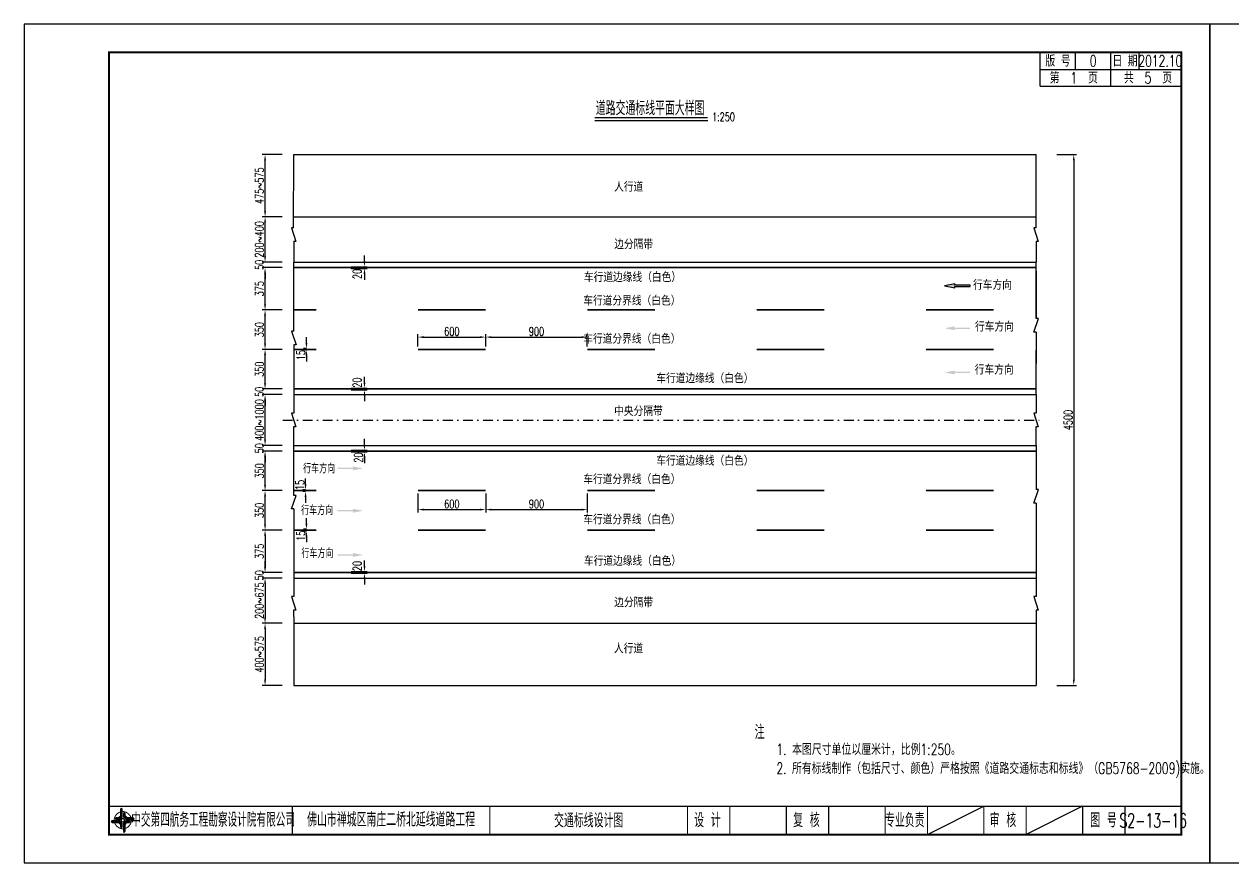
# Model space of a CAD drawing. Extents: x 2515 to 4615, y -2405 to -2108.
# Drawn here: x 2514.6 to 2943.1, y -2405.2 to -2108.2 of the extents above; entities that cross this region are included whole.
import ezdxf
from ezdxf.enums import TextEntityAlignment as Align

# ---------------------------------------------------------------- set-up
doc = ezdxf.new("R2010")
doc.units = 0
doc.header["$LTSCALE"] = 7
doc.header["$PDMODE"] = 32
doc.linetypes.add('DASHDOT', pattern=[1, 0.5, -0.25, 0, -0.25])
doc.linetypes.add('M-4x6', pattern=[10, 4, -6])
doc.layers.get('0').update_dxf_attribs({"linetype": 'CONTINUOUS'})
doc.layers.get('Defpoints').update_dxf_attribs({"linetype": 'CONTINUOUS'})
for name, color, linetype in [('中央分隔带', 3, 'CONTINUOUS'), ('图框', 7, 'CONTINUOUS'), ('文字', 7, 'CONTINUOUS'), ('文字字符', 7, 'CONTINUOUS'), ('标注', 4, 'CONTINUOUS'), ('标线', 7, 'CONTINUOUS'), ('路基边线', 1, 'CONTINUOUS')]:
    doc.layers.add(name, color=color, linetype=linetype)
doc.styles.get("Standard").update_dxf_attribs({"font": 'simplex1.shx', "width": 0.7, "bigfont": 'hztxt.shx'})
doc.dimstyles.new('副本 比例：1：400', dxfattribs={"dimtxt": 3, "dimasz": 2, "dimexe": 1, "dimexo": 1, "dimgap": 0.5, "dimtad": 1, "dimlfac": 25, "dimrnd": 0.0095, "dimdsep": 46, "dimtxsty": 'Standard', "dimcen": 0.09, "dimclrd": 256, "dimclre": 256, "dimclrt": 256, "dimadec": 0, "dimazin": 0, "dimtfac": 1, "dimtix": 1, "dimtofl": 0, "dimtmove": 2, "dimatfit": 3, "dimfxl": 0, "dimtolj": 1, "dimtzin": 0, "dimarcsym": 0})

# ---------------------------------------------------------------- blocks, each defined once
blk = doc.blocks.new('series')
at = {"width": 0.75}
for tag, height, p in [('页码', 4, (-35, -19)), ('图名', 5, (-220, -282)), ('图号', 5, (-20, -282))]:
    blk.add_attdef(tag, text='', height=height, dxfattribs=at).set_placement(p, align=Align.MIDDLE_CENTER)
blk = doc.blocks.new('tb')
at = {"lineweight": -3}
h = blk.add_hatch(color=256, dxfattribs=at)
h.paths.add_polyline_path([(-1.23, -0.13), (-3.78, -0.14), (-4.14, -0.41), (-1.4, -0.44), (-0.56, -1.24), (-0.54, -2.62), (-0.27, -2.2), (-0.26, -1.06)])
h.paths.add_polyline_path([(0.13, -1.08), (0.14, -3.86), (0.41, -4.26), (0.44, -1.24), (1.25, -0.43), (2.66, -0.43), (2.26, -0.16), (1.07, -0.15)])
h.paths.add_polyline_path([(1.08, 0.3), (3.62, 0.3), (4.02, 0.56), (1.25, 0.57), (0.43, 1.39), (0.43, 2.8), (0.16, 2.41), (0.15, 1.24)])
h.paths.add_polyline_path([(-0.28, 1.21), (-0.28, 3.99), (-0.56, 4.39), (-0.57, 1.41), (-1.38, 0.6), (-2.74, 0.56), (-2.33, 0.3), (-1.2, 0.29)])
for p, q in [((-0.56, 4.39), (-0.57, 1.41)), ((-1.38, 0.6), (-2.74, 0.56)), ((-0.57, 1.41), (-1.38, 0.6)), ((0.43, 2.8), (0.43, 1.39)), ((0.43, 1.39), (1.25, 0.57)), ((1.25, 0.57), (4.02, 0.56)), ((-4.14, -0.41), (-1.4, -0.44)), ((-1.4, -0.44), (-0.56, -1.24)), ((-0.56, -1.24), (-0.54, -2.62)), ((0.41, -4.26), (0.44, -1.24)), ((0.44, -1.24), (1.25, -0.43)), ((1.25, -0.43), (2.66, -0.43))]:
    blk.add_line(p, q, dxfattribs=at)
at = {"lineweight": -3, "flags": 128}
for points in [[(-0.9, 3.99), (-0.9, 1.58), (-1.53, 0.91), (-2.34, 0.91), (-2.74, 0.56), (-2.33, 0.3), (-1.2, 0.29), (-0.28, 1.21), (-0.28, 3.99), (-0.56, 4.39)], [(-0.04, 0.77), (0.68, 0.04), (-0.04, -0.69), (-0.77, 0.05)], [(3.62, 0.92), (1.43, 0.92), (0.77, 1.54), (0.77, 2.38), (0.43, 2.8), (0.16, 2.41), (0.15, 1.24), (1.08, 0.3), (3.62, 0.3), (4.02, 0.56)], [(-3.73, -0.76), (-1.54, -0.76), (-0.89, -1.39), (-0.89, -2.21), (-0.54, -2.62), (-0.27, -2.2), (-0.26, -1.06), (-1.23, -0.13), (-3.78, -0.14), (-4.14, -0.41)], [(0.75, -3.85), (0.75, -1.43), (1.4, -0.78), (2.26, -0.78), (2.66, -0.43), (2.26, -0.16), (1.07, -0.15), (0.13, -1.08), (0.14, -3.86), (0.41, -4.26)]]:
    blk.add_lwpolyline(points, close=True, dxfattribs=at)
at = {"lineweight": -3, "const_width": 0.35, "flags": 128}
for points in [[(-0.9, 3.02, 0.324167), (-3.16, -0.14)], [(2.88, 0.92, 0.324403), (-0.24, 3.15)], [(0.75, -2.86, 0.325418), (3.02, 0.26)], [(-2.98, -0.76, 0.322976), (0.14, -2.98)]]:
    blk.add_lwpolyline(points, format="xyb", dxfattribs=at)
blk = doc.blocks.new('*D12')
at = {"layer": 'Defpoints', "color": 0}
for p in [(2629.41, -2302.07), (2629.41, -2302.67), (2635.16, -2302.67)]:
    blk.add_point(p, dxfattribs=at)
at = {"layer": '标注', "lineweight": -2}
for p, q in [((2635.16, -2300.07), (2635.16, -2298.07)), ((2630.41, -2302.07), (2636.16, -2302.07)), ((2630.41, -2302.67), (2636.16, -2302.67)), ((2635.16, -2304.67), (2635.16, -2306.67))]:
    blk.add_line(p, q, dxfattribs=at)
at = {"layer": '标注'}
for points in [[(2634.82, -2300.07), (2635.49, -2300.07), (2635.16, -2302.07)], [(2634.82, -2304.67), (2635.49, -2304.67), (2635.16, -2302.67)]]:
    blk.add_solid(points, dxfattribs=at)
at = {"layer": '标注', "insert": (2632.54, -2300.09), "char_height": 3, "attachment_point": 5, "rotation": 90}
blk.add_mtext('\\A1;20', dxfattribs=at)
blk = doc.blocks.new('*D13')
at = {"layer": 'Defpoints', "color": 0}
for p in [(2614.26, -2273.08), (2614.26, -2273.08), (2614.26, -2273.68)]:
    blk.add_point(p, dxfattribs=at)
at = {"layer": '标注', "lineweight": -2}
for p, q in [((2614.26, -2271.08), (2614.26, -2269.08)), ((2614.26, -2273.08), (2613.26, -2273.08)), ((2614.26, -2273.68), (2613.26, -2273.68)), ((2614.26, -2275.68), (2614.26, -2277.68))]:
    blk.add_line(p, q, dxfattribs=at)
at = {"layer": '标注'}
for points in [[(2613.93, -2271.08), (2614.6, -2271.08), (2614.26, -2273.08)], [(2613.93, -2275.68), (2614.6, -2275.68), (2614.26, -2273.68)]]:
    blk.add_solid(points, dxfattribs=at)
at = {"layer": '标注', "insert": (2612.26, -2271.37), "char_height": 3, "attachment_point": 5, "rotation": 90}
blk.add_mtext('\\A1;15', dxfattribs=at)
blk = doc.blocks.new('*D14')
at = {"layer": 'Defpoints', "color": 0}
for p in [(2629.41, -2194.08), (2635.16, -2194.08), (2629.41, -2194.68)]:
    blk.add_point(p, dxfattribs=at)
at = {"layer": '标注', "lineweight": -2}
for p, q in [((2630.41, -2194.08), (2636.16, -2194.08)), ((2635.16, -2192.08), (2635.16, -2190.08)), ((2630.41, -2194.68), (2636.16, -2194.68)), ((2635.16, -2196.68), (2635.16, -2198.68))]:
    blk.add_line(p, q, dxfattribs=at)
at = {"layer": '标注'}
for points in [[(2634.82, -2192.08), (2635.49, -2192.08), (2635.16, -2194.08)], [(2634.82, -2196.68), (2635.49, -2196.68), (2635.16, -2194.68)]]:
    blk.add_solid(points, dxfattribs=at)
at = {"layer": '标注', "insert": (2632.54, -2196.66), "char_height": 3, "attachment_point": 5, "rotation": 90}
blk.add_mtext('\\A1;20', dxfattribs=at)
blk = doc.blocks.new('*D15')
at = {"layer": 'Defpoints', "color": 0}
for p in [(2614.6, -2223.08), (2614.6, -2223.68), (2614.6, -2223.68)]:
    blk.add_point(p, dxfattribs=at)
at = {"layer": '标注', "lineweight": -2}
for p, q in [((2614.6, -2221.08), (2614.6, -2219.08)), ((2614.6, -2223.08), (2613.6, -2223.08)), ((2614.6, -2223.68), (2613.6, -2223.68)), ((2614.6, -2225.68), (2614.6, -2227.68))]:
    blk.add_line(p, q, dxfattribs=at)
at = {"layer": '标注'}
for points in [[(2614.26, -2221.08), (2614.93, -2221.08), (2614.6, -2223.08)], [(2614.26, -2225.68), (2614.93, -2225.68), (2614.6, -2223.68)]]:
    blk.add_solid(points, dxfattribs=at)
at = {"layer": '标注', "insert": (2612.6, -2225.39), "char_height": 3, "attachment_point": 5, "rotation": 90}
blk.add_mtext('\\A1;15', dxfattribs=at)
blk = doc.blocks.new('*D16')
at = {"layer": 'Defpoints', "color": 0}
for p in [(2610.11, -2304.34), (2599.93, -2320.34), (2610.11, -2320.34)]:
    blk.add_point(p, dxfattribs=at)
at = {"layer": '标注', "lineweight": -2}
for p, q in [((2605.93, -2304.34), (2598.93, -2304.34)), ((2599.93, -2306.34), (2599.93, -2318.34)), ((2605.93, -2320.34), (2598.93, -2320.34))]:
    blk.add_line(p, q, dxfattribs=at)
at = {"layer": '标注'}
for points in [[(2599.59, -2306.34), (2600.26, -2306.34), (2599.93, -2304.34)], [(2599.59, -2318.34), (2600.26, -2318.34), (2599.93, -2320.34)]]:
    blk.add_solid(points, dxfattribs=at)
at = {"layer": '标注', "insert": (2597.93, -2312.34), "char_height": 3, "attachment_point": 5, "rotation": 90}
blk.add_mtext('\\A1;200~675', dxfattribs=at)
blk = doc.blocks.new('*D17')
at = {"layer": 'Defpoints', "color": 0}
for p in [(2610.11, -2320.34), (2599.93, -2342.38), (2610.11, -2342.38)]:
    blk.add_point(p, dxfattribs=at)
at = {"layer": '标注', "lineweight": -2}
for p, q in [((2605.93, -2320.34), (2598.93, -2320.34)), ((2599.93, -2322.34), (2599.93, -2340.38)), ((2605.93, -2342.38), (2598.93, -2342.38))]:
    blk.add_line(p, q, dxfattribs=at)
at = {"layer": '标注'}
for points in [[(2599.59, -2322.34), (2600.26, -2322.34), (2599.93, -2320.34)], [(2599.59, -2340.38), (2600.26, -2340.38), (2599.93, -2342.38)]]:
    blk.add_solid(points, dxfattribs=at)
at = {"layer": '标注', "insert": (2597.93, -2331.36), "char_height": 3, "attachment_point": 5, "rotation": 90}
blk.add_mtext('\\A1;400~575', dxfattribs=at)
blk = doc.blocks.new('*D18')
at = {"layer": 'Defpoints', "color": 0}
for p in [(2610.11, -2287.38), (2599.93, -2302.38), (2610.11, -2302.38)]:
    blk.add_point(p, dxfattribs=at)
at = {"layer": '标注', "lineweight": -2}
for p, q in [((2605.93, -2287.38), (2598.93, -2287.38)), ((2599.93, -2289.38), (2599.93, -2300.38)), ((2605.93, -2302.38), (2598.93, -2302.38))]:
    blk.add_line(p, q, dxfattribs=at)
at = {"layer": '标注'}
for points in [[(2599.59, -2289.38), (2600.26, -2289.38), (2599.93, -2287.38)], [(2599.59, -2300.38), (2600.26, -2300.38), (2599.93, -2302.38)]]:
    blk.add_solid(points, dxfattribs=at)
at = {"layer": '标注', "insert": (2597.93, -2294.88), "char_height": 3, "attachment_point": 5, "rotation": 90}
blk.add_mtext('\\A1;375', dxfattribs=at)
blk = doc.blocks.new('*D19')
at = {"layer": 'Defpoints', "color": 0}
for p in [(2599.93, -2304.34), (2610.11, -2302.38), (2610.11, -2304.34)]:
    blk.add_point(p, dxfattribs=at)
at = {"layer": '标注', "lineweight": -2}
for p, q in [((2599.93, -2300.38), (2599.93, -2298.38)), ((2605.93, -2302.38), (2598.93, -2302.38)), ((2605.93, -2304.34), (2598.93, -2304.34)), ((2599.93, -2306.34), (2599.93, -2308.34))]:
    blk.add_line(p, q, dxfattribs=at)
at = {"layer": '标注'}
for points in [[(2599.59, -2300.38), (2600.26, -2300.38), (2599.93, -2302.38)], [(2599.59, -2306.34), (2600.26, -2306.34), (2599.93, -2304.34)]]:
    blk.add_solid(points, dxfattribs=at)
at = {"layer": '标注', "insert": (2597.93, -2303.36), "char_height": 3, "attachment_point": 5, "rotation": 90}
blk.add_mtext('\\A1;50', dxfattribs=at)
blk = doc.blocks.new('*D20')
at = {"layer": 'Defpoints', "color": 0}
for p in [(2599.93, -2273.38), (2610.09, -2273.38), (2610.09, -2287.38)]:
    blk.add_point(p, dxfattribs=at)
at = {"layer": '标注', "lineweight": -2}
for p, q in [((2605.93, -2273.38), (2598.93, -2273.38)), ((2599.93, -2285.38), (2599.93, -2275.38)), ((2605.93, -2287.38), (2598.93, -2287.38))]:
    blk.add_line(p, q, dxfattribs=at)
at = {"layer": '标注'}
for points in [[(2599.59, -2275.38), (2600.26, -2275.38), (2599.93, -2273.38)], [(2599.59, -2285.38), (2600.26, -2285.38), (2599.93, -2287.38)]]:
    blk.add_solid(points, dxfattribs=at)
at = {"layer": '标注', "insert": (2597.93, -2280.38), "char_height": 3, "attachment_point": 5, "rotation": 90}
blk.add_mtext('\\A1;350', dxfattribs=at)
blk = doc.blocks.new('*D21')
at = {"layer": 'Defpoints', "color": 0}
for p in [(2599.93, -2259.38), (2610.09, -2259.38), (2610.09, -2273.38)]:
    blk.add_point(p, dxfattribs=at)
at = {"layer": '标注', "lineweight": -2}
for p, q in [((2605.93, -2259.38), (2598.93, -2259.38)), ((2599.93, -2271.38), (2599.93, -2261.38)), ((2605.93, -2273.38), (2598.93, -2273.38))]:
    blk.add_line(p, q, dxfattribs=at)
at = {"layer": '标注'}
for points in [[(2599.59, -2261.38), (2600.26, -2261.38), (2599.93, -2259.38)], [(2599.59, -2271.38), (2600.26, -2271.38), (2599.93, -2273.38)]]:
    blk.add_solid(points, dxfattribs=at)
at = {"layer": '标注', "insert": (2597.93, -2266.38), "char_height": 3, "attachment_point": 5, "rotation": 90}
blk.add_mtext('\\A1;350', dxfattribs=at)
blk = doc.blocks.new('*D22')
at = {"layer": 'Defpoints', "color": 0}
for p in [(2599.93, -2257.38), (2610.11, -2257.38), (2610.11, -2259.38)]:
    blk.add_point(p, dxfattribs=at)
at = {"layer": '标注', "lineweight": -2}
for p, q in [((2599.93, -2255.38), (2599.93, -2253.38)), ((2605.93, -2257.38), (2598.93, -2257.38)), ((2605.93, -2259.38), (2598.93, -2259.38)), ((2599.93, -2261.38), (2599.93, -2263.38))]:
    blk.add_line(p, q, dxfattribs=at)
at = {"layer": '标注'}
for points in [[(2599.59, -2255.38), (2600.26, -2255.38), (2599.93, -2257.38)], [(2599.59, -2261.38), (2600.26, -2261.38), (2599.93, -2259.38)]]:
    blk.add_solid(points, dxfattribs=at)
at = {"layer": '标注', "insert": (2597.93, -2258.38), "char_height": 3, "attachment_point": 5, "rotation": 90}
blk.add_mtext('\\A1;50', dxfattribs=at)
blk = doc.blocks.new('*D23')
at = {"layer": 'Defpoints', "color": 0}
for p in [(2599.93, -2239.38), (2610.11, -2239.38), (2610.04, -2257.38)]:
    blk.add_point(p, dxfattribs=at)
at = {"layer": '标注', "lineweight": -2}
for p, q in [((2605.93, -2239.38), (2598.93, -2239.38)), ((2599.93, -2255.38), (2599.93, -2241.38)), ((2605.93, -2257.38), (2598.93, -2257.38))]:
    blk.add_line(p, q, dxfattribs=at)
at = {"layer": '标注'}
for points in [[(2599.59, -2241.38), (2600.26, -2241.38), (2599.93, -2239.38)], [(2599.59, -2255.38), (2600.26, -2255.38), (2599.93, -2257.38)]]:
    blk.add_solid(points, dxfattribs=at)
at = {"layer": '标注', "insert": (2597.93, -2248.38), "char_height": 3, "attachment_point": 5, "rotation": 90}
blk.add_mtext('\\A1;400~1000', dxfattribs=at)
blk = doc.blocks.new('*D24')
at = {"layer": 'Defpoints', "color": 0}
for p in [(2599.93, -2237.38), (2610.09, -2237.38), (2610.09, -2239.38)]:
    blk.add_point(p, dxfattribs=at)
at = {"layer": '标注', "lineweight": -2}
for p, q in [((2599.93, -2235.38), (2599.93, -2233.38)), ((2605.93, -2237.38), (2598.93, -2237.38)), ((2605.93, -2239.38), (2598.93, -2239.38)), ((2599.93, -2241.38), (2599.93, -2243.38))]:
    blk.add_line(p, q, dxfattribs=at)
at = {"layer": '标注'}
for points in [[(2599.59, -2235.38), (2600.26, -2235.38), (2599.93, -2237.38)], [(2599.59, -2241.38), (2600.26, -2241.38), (2599.93, -2239.38)]]:
    blk.add_solid(points, dxfattribs=at)
at = {"layer": '标注', "insert": (2597.93, -2238.38), "char_height": 3, "attachment_point": 5, "rotation": 90}
blk.add_mtext('\\A1;50', dxfattribs=at)
blk = doc.blocks.new('*D25')
at = {"layer": 'Defpoints', "color": 0}
for p in [(2599.93, -2223.38), (2610.09, -2223.38), (2610.09, -2237.38)]:
    blk.add_point(p, dxfattribs=at)
at = {"layer": '标注', "lineweight": -2}
for p, q in [((2605.93, -2223.38), (2598.93, -2223.38)), ((2599.93, -2235.38), (2599.93, -2225.38)), ((2605.93, -2237.38), (2598.93, -2237.38))]:
    blk.add_line(p, q, dxfattribs=at)
at = {"layer": '标注'}
for points in [[(2599.59, -2225.38), (2600.26, -2225.38), (2599.93, -2223.38)], [(2599.59, -2235.38), (2600.26, -2235.38), (2599.93, -2237.38)]]:
    blk.add_solid(points, dxfattribs=at)
at = {"layer": '标注', "insert": (2597.93, -2230.38), "char_height": 3, "attachment_point": 5, "rotation": 90}
blk.add_mtext('\\A1;350', dxfattribs=at)
blk = doc.blocks.new('*D26')
at = {"layer": 'Defpoints', "color": 0}
for p in [(2599.93, -2209.38), (2610.09, -2209.38), (2610.09, -2223.38)]:
    blk.add_point(p, dxfattribs=at)
at = {"layer": '标注', "lineweight": -2}
for p, q in [((2605.93, -2209.38), (2598.93, -2209.38)), ((2599.93, -2221.38), (2599.93, -2211.38)), ((2605.93, -2223.38), (2598.93, -2223.38))]:
    blk.add_line(p, q, dxfattribs=at)
at = {"layer": '标注'}
for points in [[(2599.59, -2211.38), (2600.26, -2211.38), (2599.93, -2209.38)], [(2599.59, -2221.38), (2600.26, -2221.38), (2599.93, -2223.38)]]:
    blk.add_solid(points, dxfattribs=at)
at = {"layer": '标注', "insert": (2597.93, -2216.38), "char_height": 3, "attachment_point": 5, "rotation": 90}
blk.add_mtext('\\A1;350', dxfattribs=at)
blk = doc.blocks.new('*D27')
at = {"layer": 'Defpoints', "color": 0}
for p in [(2599.93, -2194.38), (2610.09, -2194.38), (2610.09, -2209.38)]:
    blk.add_point(p, dxfattribs=at)
at = {"layer": '标注', "lineweight": -2}
for p, q in [((2605.93, -2194.38), (2598.93, -2194.38)), ((2599.93, -2207.38), (2599.93, -2196.38)), ((2605.93, -2209.38), (2598.93, -2209.38))]:
    blk.add_line(p, q, dxfattribs=at)
at = {"layer": '标注'}
for points in [[(2599.59, -2196.38), (2600.26, -2196.38), (2599.93, -2194.38)], [(2599.59, -2207.38), (2600.26, -2207.38), (2599.93, -2209.38)]]:
    blk.add_solid(points, dxfattribs=at)
at = {"layer": '标注', "insert": (2597.93, -2201.88), "char_height": 3, "attachment_point": 5, "rotation": 90}
blk.add_mtext('\\A1;375', dxfattribs=at)
blk = doc.blocks.new('*D28')
at = {"layer": 'Defpoints', "color": 0}
for p in [(2599.93, -2192.41), (2610.11, -2192.41), (2610.11, -2194.38)]:
    blk.add_point(p, dxfattribs=at)
at = {"layer": '标注', "lineweight": -2}
for p, q in [((2599.93, -2190.41), (2599.93, -2188.41)), ((2605.93, -2192.41), (2598.93, -2192.41)), ((2605.93, -2194.38), (2598.93, -2194.38)), ((2599.93, -2196.38), (2599.93, -2198.38))]:
    blk.add_line(p, q, dxfattribs=at)
at = {"layer": '标注'}
for points in [[(2599.59, -2190.41), (2600.26, -2190.41), (2599.93, -2192.41)], [(2599.59, -2196.38), (2600.26, -2196.38), (2599.93, -2194.38)]]:
    blk.add_solid(points, dxfattribs=at)
at = {"layer": '标注', "insert": (2597.93, -2193.4), "char_height": 3, "attachment_point": 5, "rotation": 90}
blk.add_mtext('\\A1;50', dxfattribs=at)
blk = doc.blocks.new('*D29')
at = {"layer": 'Defpoints', "color": 0}
for p in [(2599.93, -2176.41), (2610.11, -2176.41), (2610.11, -2192.41)]:
    blk.add_point(p, dxfattribs=at)
at = {"layer": '标注', "lineweight": -2}
for p, q in [((2605.93, -2176.41), (2598.93, -2176.41)), ((2599.93, -2190.41), (2599.93, -2178.41)), ((2605.93, -2192.41), (2598.93, -2192.41))]:
    blk.add_line(p, q, dxfattribs=at)
at = {"layer": '标注'}
for points in [[(2599.59, -2178.41), (2600.26, -2178.41), (2599.93, -2176.41)], [(2599.59, -2190.41), (2600.26, -2190.41), (2599.93, -2192.41)]]:
    blk.add_solid(points, dxfattribs=at)
at = {"layer": '标注', "insert": (2597.93, -2184.41), "char_height": 3, "attachment_point": 5, "rotation": 90}
blk.add_mtext('\\A1;200~400', dxfattribs=at)
blk = doc.blocks.new('*D30')
at = {"layer": 'Defpoints', "color": 0}
for p in [(2599.93, -2154.38), (2610.11, -2154.38), (2610.11, -2176.41)]:
    blk.add_point(p, dxfattribs=at)
at = {"layer": '标注', "lineweight": -2}
for p, q in [((2605.93, -2154.38), (2598.93, -2154.38)), ((2599.93, -2174.41), (2599.93, -2156.38)), ((2605.93, -2176.41), (2598.93, -2176.41))]:
    blk.add_line(p, q, dxfattribs=at)
at = {"layer": '标注'}
for points in [[(2599.59, -2156.38), (2600.26, -2156.38), (2599.93, -2154.38)], [(2599.59, -2174.41), (2600.26, -2174.41), (2599.93, -2176.41)]]:
    blk.add_solid(points, dxfattribs=at)
at = {"layer": '标注', "insert": (2597.93, -2165.4), "char_height": 3, "attachment_point": 5, "rotation": 90}
blk.add_mtext('\\A1;475~575', dxfattribs=at)
blk = doc.blocks.new('*D31')
at = {"layer": 'Defpoints', "color": 0}
for p in [(2873.12, -2154.38), (2873.12, -2342.38), (2886.44, -2342.38)]:
    blk.add_point(p, dxfattribs=at)
at = {"layer": '标注', "lineweight": -2}
for p, q in [((2880.44, -2154.38), (2887.44, -2154.38)), ((2886.44, -2156.38), (2886.44, -2340.38)), ((2880.44, -2342.38), (2887.44, -2342.38))]:
    blk.add_line(p, q, dxfattribs=at)
at = {"layer": '标注'}
for points in [[(2886.11, -2156.38), (2886.77, -2156.38), (2886.44, -2154.38)], [(2886.11, -2340.38), (2886.77, -2340.38), (2886.44, -2342.38)]]:
    blk.add_solid(points, dxfattribs=at)
at = {"layer": '标注', "insert": (2884.44, -2248.38), "char_height": 3, "attachment_point": 5, "rotation": 90}
blk.add_mtext('\\A1;4500', dxfattribs=at)
blk = doc.blocks.new('*D5')
at = {"layer": 'Defpoints', "color": 0}
for p in [(2678.09, -2219.01), (2654.09, -2223.38), (2678.09, -2223.38)]:
    blk.add_point(p, dxfattribs=at)
at = {"layer": '标注', "lineweight": -2}
for p, q in [((2654.09, -2222.38), (2654.09, -2218.01)), ((2656.09, -2219.01), (2676.09, -2219.01)), ((2678.09, -2222.38), (2678.09, -2218.01))]:
    blk.add_line(p, q, dxfattribs=at)
at = {"layer": '标注'}
for points in [[(2656.09, -2218.67), (2656.09, -2219.34), (2654.09, -2219.01)], [(2676.09, -2218.67), (2676.09, -2219.34), (2678.09, -2219.01)]]:
    blk.add_solid(points, dxfattribs=at)
at = {"layer": '标注', "insert": (2666.09, -2217.01), "char_height": 3, "attachment_point": 5}
blk.add_mtext('\\A1;600', dxfattribs=at)
blk = doc.blocks.new('*D6')
at = {"layer": 'Defpoints', "color": 0}
for p in [(2714.09, -2219.01), (2678.09, -2223.38), (2714.09, -2223.38)]:
    blk.add_point(p, dxfattribs=at)
at = {"layer": '标注', "lineweight": -2}
for p, q in [((2678.09, -2222.38), (2678.09, -2218.01)), ((2680.09, -2219.01), (2712.09, -2219.01)), ((2714.09, -2222.38), (2714.09, -2218.01))]:
    blk.add_line(p, q, dxfattribs=at)
at = {"layer": '标注'}
for points in [[(2680.09, -2218.67), (2680.09, -2219.34), (2678.09, -2219.01)], [(2712.09, -2218.67), (2712.09, -2219.34), (2714.09, -2219.01)]]:
    blk.add_solid(points, dxfattribs=at)
at = {"layer": '标注', "insert": (2696.09, -2217.01), "char_height": 3, "attachment_point": 5}
blk.add_mtext('\\A1;900', dxfattribs=at)
blk = doc.blocks.new('*D7')
at = {"layer": 'Defpoints', "color": 0}
for p in [(2629.41, -2237.09), (2629.41, -2237.69), (2635.16, -2237.69)]:
    blk.add_point(p, dxfattribs=at)
at = {"layer": '标注', "lineweight": -2}
for p, q in [((2635.16, -2235.09), (2635.16, -2233.09)), ((2630.41, -2237.09), (2636.16, -2237.09)), ((2630.41, -2237.69), (2636.16, -2237.69)), ((2635.16, -2239.69), (2635.16, -2241.69))]:
    blk.add_line(p, q, dxfattribs=at)
at = {"layer": '标注'}
for points in [[(2634.82, -2235.09), (2635.49, -2235.09), (2635.16, -2237.09)], [(2634.82, -2239.69), (2635.49, -2239.69), (2635.16, -2237.69)]]:
    blk.add_solid(points, dxfattribs=at)
at = {"layer": '标注', "insert": (2632.54, -2235.11), "char_height": 3, "attachment_point": 5, "rotation": 90}
blk.add_mtext('\\A1;20', dxfattribs=at)
blk = doc.blocks.new('*D8')
at = {"layer": 'Defpoints', "color": 0}
for p in [(2614.6, -2287.08), (2614.6, -2287.68), (2614.6, -2287.68)]:
    blk.add_point(p, dxfattribs=at)
at = {"layer": '标注', "lineweight": -2}
for p, q in [((2614.6, -2285.08), (2614.6, -2283.08)), ((2614.6, -2287.08), (2613.6, -2287.08)), ((2614.6, -2287.68), (2613.6, -2287.68)), ((2614.6, -2289.68), (2614.6, -2291.68))]:
    blk.add_line(p, q, dxfattribs=at)
at = {"layer": '标注'}
for points in [[(2614.26, -2285.08), (2614.93, -2285.08), (2614.6, -2287.08)], [(2614.26, -2289.68), (2614.93, -2289.68), (2614.6, -2287.68)]]:
    blk.add_solid(points, dxfattribs=at)
at = {"layer": '标注', "insert": (2612.6, -2289.39), "char_height": 3, "attachment_point": 5, "rotation": 90}
blk.add_mtext('\\A1;15', dxfattribs=at)
blk = doc.blocks.new('*D9')
at = {"layer": 'Defpoints', "color": 0}
for p in [(2629.41, -2259.05), (2629.41, -2259.65), (2635.16, -2259.65)]:
    blk.add_point(p, dxfattribs=at)
at = {"layer": '标注', "lineweight": -2}
for p, q in [((2635.16, -2257.05), (2635.16, -2255.05)), ((2630.41, -2259.05), (2636.16, -2259.05)), ((2630.41, -2259.65), (2636.16, -2259.65)), ((2635.16, -2261.65), (2635.16, -2263.65))]:
    blk.add_line(p, q, dxfattribs=at)
at = {"layer": '标注'}
for points in [[(2634.82, -2257.05), (2635.49, -2257.05), (2635.16, -2259.05)], [(2634.82, -2261.65), (2635.49, -2261.65), (2635.16, -2259.65)]]:
    blk.add_solid(points, dxfattribs=at)
at = {"layer": '标注', "insert": (2633.01, -2261.67), "char_height": 3, "attachment_point": 5, "rotation": 90}
blk.add_mtext('\\A1;20', dxfattribs=at)
blk = doc.blocks.new('*D10')
at = {"layer": 'Defpoints', "color": 0}
for p in [(2654.09, -2273.38), (2678.09, -2273.38), (2678.09, -2280.1)]:
    blk.add_point(p, dxfattribs=at)
at = {"layer": '标注', "lineweight": -2}
for p, q in [((2654.09, -2274.38), (2654.09, -2281.1)), ((2678.09, -2274.38), (2678.09, -2281.1)), ((2656.09, -2280.1), (2676.09, -2280.1))]:
    blk.add_line(p, q, dxfattribs=at)
at = {"layer": '标注'}
for points in [[(2656.09, -2279.76), (2656.09, -2280.43), (2654.09, -2280.1)], [(2676.09, -2279.76), (2676.09, -2280.43), (2678.09, -2280.1)]]:
    blk.add_solid(points, dxfattribs=at)
at = {"layer": '标注', "insert": (2666.09, -2278.1), "char_height": 3, "attachment_point": 5}
blk.add_mtext('\\A1;600', dxfattribs=at)
blk = doc.blocks.new('*D11')
at = {"layer": 'Defpoints', "color": 0}
for p in [(2678.09, -2273.38), (2714.09, -2273.38), (2714.09, -2280.1)]:
    blk.add_point(p, dxfattribs=at)
at = {"layer": '标注', "lineweight": -2}
for p, q in [((2678.09, -2274.38), (2678.09, -2281.1)), ((2714.09, -2274.38), (2714.09, -2281.1)), ((2680.09, -2280.1), (2712.09, -2280.1))]:
    blk.add_line(p, q, dxfattribs=at)
at = {"layer": '标注'}
for points in [[(2680.09, -2279.76), (2680.09, -2280.43), (2678.09, -2280.1)], [(2712.09, -2279.76), (2712.09, -2280.43), (2714.09, -2280.1)]]:
    blk.add_solid(points, dxfattribs=at)
at = {"layer": '标注', "insert": (2696.09, -2278.1), "char_height": 3, "attachment_point": 5}
blk.add_mtext('\\A1;900', dxfattribs=at)
blk = doc.blocks.new('123')
at = {"layer": '图框'}
blk.add_lwpolyline([(2934.59, -2405.19), (2934.59, -2108.19), (2514.59, -2108.19), (2514.59, -2405.19)], close=True, dxfattribs=at)

msp = doc.modelspace()

# ---------------------------------------------------------------- hatches: boundary and pattern name
at = {"layer": '文字字符'}
for points in [[(2844.28259, -2201.57088), (2844.28259, -2201.11088), (2849.68259, -2201.11088), (2849.68259, -2200.65088), (2844.28259, -2200.65088), (2844.28259, -2200.19088), (2840.68259, -2200.88088)], [(2844.28259, -2216.57088), (2844.28259, -2216.11088), (2849.68259, -2216.11088), (2849.68259, -2215.65088), (2844.28259, -2215.65088), (2844.28259, -2215.19088), (2840.68259, -2215.88088)], [(2844.28259, -2232.22394), (2844.28259, -2231.76394), (2849.68259, -2231.76394), (2849.68259, -2231.30394), (2844.28259, -2231.30394), (2844.28259, -2230.84394), (2840.68259, -2231.53394)], [(2631.09065, -2266.20104), (2631.09065, -2265.74104), (2625.69065, -2265.74104), (2625.69065, -2265.28104), (2631.09065, -2265.28104), (2631.09065, -2264.82104), (2634.69065, -2265.51104)], [(2631.09065, -2281.20104), (2631.09065, -2280.74104), (2625.69065, -2280.74104), (2625.69065, -2280.28104), (2631.09065, -2280.28104), (2631.09065, -2279.82104), (2634.69065, -2280.51104)], [(2631.09065, -2296.85409), (2631.09065, -2296.39409), (2625.69065, -2296.39409), (2625.69065, -2295.93409), (2631.09065, -2295.93409), (2631.09065, -2295.47409), (2634.69065, -2296.16409)]]:
    msp.add_hatch(color=256, dxfattribs=at).paths.add_polyline_path(points)

# ---------------------------------------------------------------- linework, layer by layer
msp.add_line((2834.5915, -2395.18876), (2854.5915, -2385.18876))
at = {"layer": '中央分隔带'}
for p, q in [((2610.11024, -2176.41443), (2873.11908, -2176.41443)), ((2610.11024, -2192.41443), (2873.11908, -2192.41443)), ((2610.11024, -2304.33912), (2873.11908, -2304.33912)), ((2610.11024, -2320.33912), (2873.11908, -2320.33912))]:
    msp.add_line(p, q, dxfattribs=at)
for points in [[(2610.09021, -2239.37678), (2873.09906, -2239.37678)], [(2610.09021, -2257.37678), (2873.09906, -2257.37678)]]:
    msp.add_lwpolyline(points, dxfattribs=at)
at = {"layer": '图框'}
for p, q in [((2874.5915, -2130.18876), (2874.5915, -2118.18876)), ((2887.0915, -2124.18876), (2887.0915, -2118.18876)), ((2899.5915, -2124.18876), (2899.5915, -2118.18876)), ((2909.5915, -2124.18876), (2909.5915, -2118.18876)), ((2874.5915, -2124.18876), (2924.5915, -2124.18876)), ((2899.5915, -2130.18876), (2899.5915, -2124.18876)), ((2874.5915, -2130.18876), (2924.5915, -2130.18876)), ((2889.5915, -2385.18876), (2869.5915, -2395.18876))]:
    msp.add_line(p, q, dxfattribs=at)
for points, const_width in [([(2924.5915, -2118.18876), (2544.5915, -2118.18876), (2544.5915, -2395.18876), (2924.5915, -2395.18876), (2924.5915, -2118.18876)], 0.7), ([(2544.5915, -2385.18876), (2924.5915, -2385.18876)], 0.4), ([(2609.5915, -2385.18876), (2609.5915, -2395.18876)], 0.4), ([(2679.5915, -2395.18876), (2679.5915, -2385.18876)], 0.4), ([(2749.5915, -2395.18876), (2749.5915, -2385.18876)], 0.4), ([(2764.5915, -2395.18876), (2764.5915, -2385.18876)], 0.4), ([(2784.5915, -2395.18876), (2784.5915, -2385.18876)], 0.4), ([(2799.5915, -2395.18876), (2799.5915, -2385.18876)], 0.4), ([(2819.5915, -2395.18876), (2819.5915, -2385.18876)], 0.4), ([(2819.5915, -2395.18876), (2819.5915, -2385.18876)], 0.4), ([(2834.5915, -2395.18876), (2834.5915, -2385.18876)], 0.4), ([(2854.5915, -2395.18876), (2854.5915, -2385.18876)], 0.4), ([(2869.5915, -2395.18876), (2869.5915, -2385.18876)], 0.4), ([(2889.5915, -2395.18876), (2889.5915, -2385.18876)], 0.4), ([(2904.5915, -2395.18876), (2904.5915, -2385.18876)], 0.4)]:
    msp.add_lwpolyline(points, dxfattribs=dict(at, const_width=const_width))
at = {"layer": '文字'}
msp.add_line((2716.70978, -2142.29748), (2756.78877, -2142.29748), dxfattribs=at)
at = {"layer": '文字', "const_width": 0.4}
msp.add_lwpolyline([(2716.70978, -2141.29748), (2756.78877, -2141.29748)], dxfattribs=at)
at = {"layer": '文字字符'}
msp.add_lwpolyline([(2849.68259, -2201.11088), (2849.68259, -2200.65088), (2844.28259, -2200.65088), (2844.28259, -2200.19088), (2840.68259, -2200.88088), (2844.28259, -2201.57088), (2844.28259, -2201.11088), (2849.68259, -2201.11088)], dxfattribs=at)
at = {"layer": '标注'}
for p, q in [((2610.05719, -2180.35561), (2610.11024, -2154.37678)), ((2873.06603, -2180.35561), (2873.11908, -2154.37678)), ((2610.11024, -2185.15561), (2610.11024, -2192.41443)), ((2873.11908, -2185.15561), (2873.11908, -2192.41443)), ((2610.11024, -2216.89469), (2610.11024, -2192.41443)), ((2630.40549, -2194.66167), (2630.40549, -2194.08419)), ((2873.11908, -2212.41405), (2873.11908, -2192.41443)), ((2873.11908, -2195.70396), (2873.11908, -2212.41405)), ((2873.11908, -2217.21405), (2873.11908, -2228.37678)), ((2610.11024, -2221.69469), (2610.11024, -2239.37678)), ((2873.09906, -2239.37678), (2873.11908, -2223.72734)), ((2610.09021, -2239.37678), (2610.09021, -2245.94502)), ((2873.09906, -2239.37678), (2873.09906, -2245.94502)), ((2610.03716, -2250.74502), (2610.03716, -2257.37678)), ((2873.04601, -2250.74502), (2873.04601, -2257.37678)), ((2610.11024, -2275.05886), (2610.11024, -2257.37678)), ((2873.11908, -2257.37678), (2873.11908, -2273.02621)), ((2610.11024, -2279.85886), (2610.11024, -2304.33912)), ((2873.11908, -2277.82621), (2873.11908, -2304.33912)), ((2610.11024, -2304.33912), (2610.11024, -2310.90736)), ((2630.40549, -2302.09188), (2630.40549, -2302.66936)), ((2873.11908, -2304.33912), (2873.11908, -2310.90736)), ((2610.05719, -2315.70736), (2610.11024, -2320.33912)), ((2873.06603, -2315.70736), (2873.11908, -2320.33912)), ((2610.11024, -2320.33912), (2610.11024, -2342.37678)), ((2873.11908, -2320.33912), (2873.11908, -2342.37678))]:
    msp.add_line(p, q, dxfattribs=at)
for points in [[(2610.05719, -2180.35561), (2609.25719, -2180.35561), (2610.85719, -2185.15561), (2610.05719, -2185.15561)], [(2873.06603, -2180.35561), (2872.26603, -2180.35561), (2873.86603, -2185.15561), (2873.06603, -2185.15561)], [(2873.11908, -2217.21405), (2872.31908, -2217.21405), (2873.91908, -2212.41405), (2873.11908, -2212.41405)], [(2610.11024, -2216.89469), (2609.31024, -2216.89469), (2610.91024, -2221.69469), (2610.11024, -2221.69469)], [(2610.03716, -2245.94502), (2609.23716, -2245.94502), (2610.83716, -2250.74502), (2610.03716, -2250.74502)], [(2873.04601, -2245.94502), (2872.24601, -2245.94502), (2873.84601, -2250.74502), (2873.04601, -2250.74502)], [(2610.11024, -2279.85886), (2609.31024, -2279.85886), (2610.91024, -2275.05886), (2610.11024, -2275.05886)], [(2873.11908, -2277.82621), (2872.31908, -2277.82621), (2873.91908, -2273.02621), (2873.11908, -2273.02621)], [(2610.05719, -2310.90736), (2609.25719, -2310.90736), (2610.85719, -2315.70736), (2610.05719, -2315.70736)], [(2873.06603, -2310.90736), (2872.26603, -2310.90736), (2873.86603, -2315.70736), (2873.06603, -2315.70736)]]:
    msp.add_lwpolyline(points, dxfattribs=at)
at = {"layer": '标线', "const_width": 0.6}
for points in [[(2610.11024, -2194.37678), (2873.11908, -2194.37678)], [(2610.09021, -2237.37678), (2873.11908, -2237.37678)], [(2610.09021, -2259.37678), (2873.11908, -2259.37678)], [(2610.11024, -2302.37678), (2873.11908, -2302.37678)]]:
    msp.add_lwpolyline(points, dxfattribs=at)
at = {"layer": '标线', "linetype": 'M-4x6', "const_width": 0.6}
for points in [[(2610.09021, -2209.37678), (2618.09021, -2209.37678)], [(2654.09021, -2209.37678), (2678.09021, -2209.37678)], [(2714.09021, -2209.37678), (2738.09021, -2209.37678)], [(2774.09021, -2209.37678), (2798.09021, -2209.37678)], [(2834.09021, -2209.37678), (2858.09021, -2209.37678)], [(2610.09021, -2223.37678), (2618.09021, -2223.37678)], [(2654.09021, -2223.37678), (2678.09021, -2223.37678)], [(2714.09021, -2223.37678), (2738.09021, -2223.37678)], [(2774.09021, -2223.37678), (2798.09021, -2223.37678)], [(2834.09021, -2223.37678), (2858.09021, -2223.37678)], [(2610.09021, -2273.37678), (2618.09021, -2273.37678)], [(2654.09021, -2273.37678), (2678.09021, -2273.37678)], [(2714.09021, -2273.37678), (2738.09021, -2273.37678)], [(2774.09021, -2273.37678), (2798.09021, -2273.37678)], [(2834.09021, -2273.37678), (2858.09021, -2273.37678)], [(2610.09021, -2287.37678), (2618.09021, -2287.37678)], [(2654.09021, -2287.37678), (2678.09021, -2287.37678)], [(2714.09021, -2287.37678), (2738.09021, -2287.37678)], [(2774.09021, -2287.37678), (2798.09021, -2287.37678)], [(2834.09021, -2287.37678), (2858.09021, -2287.37678)]]:
    msp.add_lwpolyline(points, dxfattribs=at)
at = {"layer": '标线', "color": 2, "linetype": 'DASHDOT'}
msp.add_lwpolyline([(2606.16575, -2248.37678), (2875.89373, -2248.37678)], dxfattribs=at)
at = {"layer": '路基边线'}
for p, q in [((2610.11024, -2154.37678), (2873.11908, -2154.37678)), ((2610.11024, -2176.41443), (2873.11908, -2176.41443)), ((2610.11024, -2320.33912), (2873.11908, -2320.33912)), ((2610.11024, -2342.37678), (2873.11908, -2342.37678))]:
    msp.add_line(p, q, dxfattribs=at)

# ---------------------------------------------------------------- block references
for p in [(0, 0), (420, 0)]:
    msp.add_blockref('123', p)
at = {"layer": '图框'}
ref = msp.add_blockref('series', (2934.5915, -2108.18876), dxfattribs=at)
ref.add_attrib('页码', '第  1  页    共  5  页', dxfattribs={"layer": '0', "height": 4, "width": 0.7}).set_placement((2899.5915, -2127.18876), align=Align.MIDDLE_CENTER)
ref.add_attrib('图名', '交通标线设计图', dxfattribs={"layer": '0', "height": 5, "width": 0.7}).set_placement((2714.5915, -2390.18876), align=Align.MIDDLE_CENTER)
ref.add_attrib('图号', 'S2-13-16', dxfattribs={"layer": '0', "height": 5, "width": 0.65}).set_placement((2914.5915, -2390.18876), align=Align.MIDDLE_CENTER)
at = {"layer": '图框', "lineweight": -3}
msp.add_blockref('tb', (2549.58723, -2390.18342), dxfattribs=at)

# ---------------------------------------------------------------- texts
at = {"layer": '图框'}
for s, height, width, p in [('版 号', 4, 0.7, (2880.8415, -2121.18876)), ('0', 4, 0.7, (2893.3415, -2121.18876)), ('日 期', 4, 0.7, (2904.5915, -2121.18876)), ('2012.10', 4, 0.7, (2917.0915, -2121.18876)), ('中交第四航务工程勘察设计院有限公司', 5, 0.65, (2581.52234, -2389.94031)), ('佛山市禅城区南庄二桥北延线道路工程', 5, 0.7, (2644.5915, -2389.87406)), ('设 计', 5, 0.7, (2756.63617, -2390.09417)), ('复 核', 5, 0.7, (2791.73099, -2390.09417)), ('专业负责', 5, 0.7, (2826.58173, -2390.09417)), ('审 核', 5, 0.7, (2861.35554, -2390.09417)), ('图 号', 5, 0.7, (2896.9747, -2390.09417))]:
    msp.add_text(s, height=height, dxfattribs=dict(at, width=width)).set_placement(p, align=Align.MIDDLE_CENTER)
at = {"layer": '文字', "width": 0.7}
for s, height, p in [('道路交通标线平面大样图', 5, (2736.35586, -2137.92952)), ('1:250', 3, (2762.3386, -2140.99839))]:
    msp.add_text(s, height=height, dxfattribs=at).set_placement(p, align=Align.MIDDLE_CENTER)
at = {"layer": '文字字符'}
for s, height, width, p in [('人行道', 3, 0.85, (2723.60303, -2167.47289)), ('边分隔带', 3, 0.85, (2723.6216, -2187.81808)), ('车行道边缘线（白色）', 3, 0.85, (2712.88839, -2199.45823)), ('行车方向', 3, 0.85, (2850.75137, -2202.20777)), ('车行道分界线（白色）', 3, 0.85, (2712.66636, -2207.7758)), ('行车方向', 3, 0.85, (2851.43997, -2217.00077)), ('车行道分界线（白色）', 3, 0.85, (2712.66636, -2221.29296)), ('车行道边缘线（白色）', 3, 0.85, (2738.52686, -2235.27516)), ('行车方向', 3, 0.85, (2851.3539, -2232.2238)), ('中央分隔带', 3, 0.85, (2723.6216, -2246.8992)), ('车行道边缘线（白色）', 3, 0.85, (2738.52686, -2264.47869)), ('车行道分界线（白色）', 3, 0.85, (2712.66636, -2271.02425)), ('车行道分界线（白色）', 3, 0.85, (2712.66636, -2285.27684)), ('车行道边缘线（白色）', 3, 0.85, (2712.88839, -2299.93766)), ('边分隔带', 3, 0.85, (2723.6216, -2314.63712)), ('人行道', 3, 0.85, (2723.51531, -2330.96535)), ('注', 5, 0.7, (2773.38764, -2361.42863)), ('1. 本图尺寸单位以厘米计，比例1:250。', 4, 0.7, (2781.11989, -2367.0078)), ('2. 所有标线制作（包括尺寸、颜色）严格按照《道路交通标志和标线》（GB5768-2009)实施。', 4, 0.7, (2781.08536, -2373.72518))]:
    msp.add_text(s, height=height, dxfattribs=dict(at, width=width)).set_placement(p)
at = {"layer": '文字字符', "char_height": 3, "width": 31.6065243, "attachment_point": 7}
for insert in [(2613.4004, -2267.27127), (2612.71181, -2282.06426), (2612.79788, -2297.28729)]:
    msp.add_mtext('行车方向', dxfattribs=dict(at, insert=insert))

# ---------------------------------------------------------------- dimensions: what is measured, and where the dimension line sits
at = {"layer": '标注'}
for base, p1, p2, text, picture, middle in [((2599.92601, -2154.37678), (2610.11024, -2176.41443), (2610.11024, -2154.37678), '475~575', '*D30', (2597.92601, -2165.3956)), ((2886.43927, -2342.37678), (2873.11908, -2154.37678), (2873.11908, -2342.37678), '4500', '*D31', (2884.43927, -2248.37678)), ((2599.92601, -2176.41443), (2610.11024, -2192.41443), (2610.11024, -2176.41443), '200~400', '*D29', (2597.92601, -2184.41443)), ((2599.92601, -2192.41443), (2610.11024, -2194.37678), (2610.11024, -2192.41443), '50', '*D28', (2597.92601, -2193.3956)), ((2599.92601, -2239.37678), (2610.03716, -2257.37678), (2610.11024, -2239.37678), '400~1000', '*D23', (2597.92601, -2248.37678)), ((2599.92601, -2304.33912), (2610.11024, -2302.37678), (2610.11024, -2304.33912), '50', '*D19', (2597.92601, -2303.35795)), ((2599.92601, -2320.33912), (2610.11024, -2304.33912), (2610.11024, -2320.33912), '200~675', '*D16', (2597.92601, -2312.33912)), ((2599.92601, -2342.37678), (2610.11024, -2320.33912), (2610.11024, -2342.37678), '400~575', '*D17', (2597.92601, -2331.35795))]:
    dim = msp.add_linear_dim(base=base, p1=p1, p2=p2, angle=90, text=text, dimstyle='副本 比例：1：400', dxfattribs=at)
    dim.commit()
    dim.dimension.update_dxf_attribs({"geometry": picture, "text_midpoint": middle})
for base, p1, p2, angle, picture, middle in [((2635.15624, -2194.08419), (2629.40549, -2194.68419), (2629.40549, -2194.08419), 270, '*D14', (2632.53589, -2196.66304)), ((2635.15624, -2237.68807), (2629.40549, -2237.08807), (2629.40549, -2237.68807), 90, '*D7', (2632.53589, -2235.10923)), ((2635.15624, -2259.6541), (2629.40549, -2259.0541), (2629.40549, -2259.6541), 90, '*D9', (2633.01066, -2261.66652)), ((2635.15624, -2302.66936), (2629.40549, -2302.06936), (2629.40549, -2302.66936), 90, '*D12', (2632.53589, -2300.09051))]:
    dim = msp.add_linear_dim(base=base, p1=p1, p2=p2, angle=angle, text='20', dimstyle='副本 比例：1：400', dxfattribs=at)
    dim.commit()
    dim.dimension.update_dxf_attribs({"geometry": picture, "text_midpoint": middle, "dimtype": 160})
for base, p1, p2, picture, middle in [((2599.92601, -2194.37678), (2610.09021, -2209.37678), (2610.09021, -2194.37678), '*D27', (2597.92601, -2201.87678)), ((2599.92601, -2209.37678), (2610.09021, -2223.37678), (2610.09021, -2209.37678), '*D26', (2597.92601, -2216.37678)), ((2599.92601, -2223.37678), (2610.09021, -2237.37678), (2610.09021, -2223.37678), '*D25', (2597.92601, -2230.37678)), ((2599.92601, -2237.37678), (2610.09021, -2239.37678), (2610.09021, -2237.37678), '*D24', (2597.92601, -2238.37678)), ((2599.92601, -2257.37678), (2610.11024, -2259.37678), (2610.11024, -2257.37678), '*D22', (2597.92601, -2258.37678)), ((2599.92601, -2259.37678), (2610.09021, -2273.37678), (2610.09021, -2259.37678), '*D21', (2597.92601, -2266.37678)), ((2599.92601, -2273.37678), (2610.09021, -2287.37678), (2610.09021, -2273.37678), '*D20', (2597.92601, -2280.37678)), ((2599.92601, -2302.37678), (2610.11024, -2287.37678), (2610.11024, -2302.37678), '*D18', (2597.92601, -2294.87678))]:
    dim = msp.add_linear_dim(base=base, p1=p1, p2=p2, angle=90, dimstyle='副本 比例：1：400', dxfattribs=at)
    dim.commit()
    dim.dimension.update_dxf_attribs({"geometry": picture, "text_midpoint": middle})
for base, p1, p2, picture, middle in [((2678.09021, -2219.0083), (2654.09021, -2223.37678), (2678.09021, -2223.37678), '*D5', (2666.09021, -2217.0083)), ((2714.09021, -2219.0083), (2678.09021, -2223.37678), (2714.09021, -2223.37678), '*D6', (2696.09021, -2217.0083)), ((2678.09021, -2280.09583), (2654.09021, -2273.37678), (2678.09021, -2273.37678), '*D10', (2666.09021, -2278.09583)), ((2714.09021, -2280.09583), (2678.09021, -2273.37678), (2714.09021, -2273.37678), '*D11', (2696.09021, -2278.09583))]:
    dim = msp.add_linear_dim(base=base, p1=p1, p2=p2, dimstyle='副本 比例：1：400', dxfattribs=at)
    dim.commit()
    dim.dimension.update_dxf_attribs({"geometry": picture, "text_midpoint": middle})
for base, p1, p2, angle, picture, middle in [((2614.59521, -2223.67761), (2614.59521, -2223.07761), (2614.59521, -2223.67761), 270, '*D15', (2612.59521, -2225.38552)), ((2614.26188, -2273.07595), (2614.26188, -2273.67595), (2614.26188, -2273.07595), 90, '*D13', (2612.26188, -2271.36803)), ((2614.59521, -2287.68142), (2614.59521, -2287.08142), (2614.59521, -2287.68142), 270, '*D8', (2612.59521, -2289.38933))]:
    dim = msp.add_linear_dim(base=base, p1=p1, p2=p2, angle=angle, dimstyle='副本 比例：1：400', dxfattribs=at)
    dim.commit()
    dim.dimension.update_dxf_attribs({"geometry": picture, "text_midpoint": middle, "dimtype": 160})

doc.saveas('drawing.dxf')
